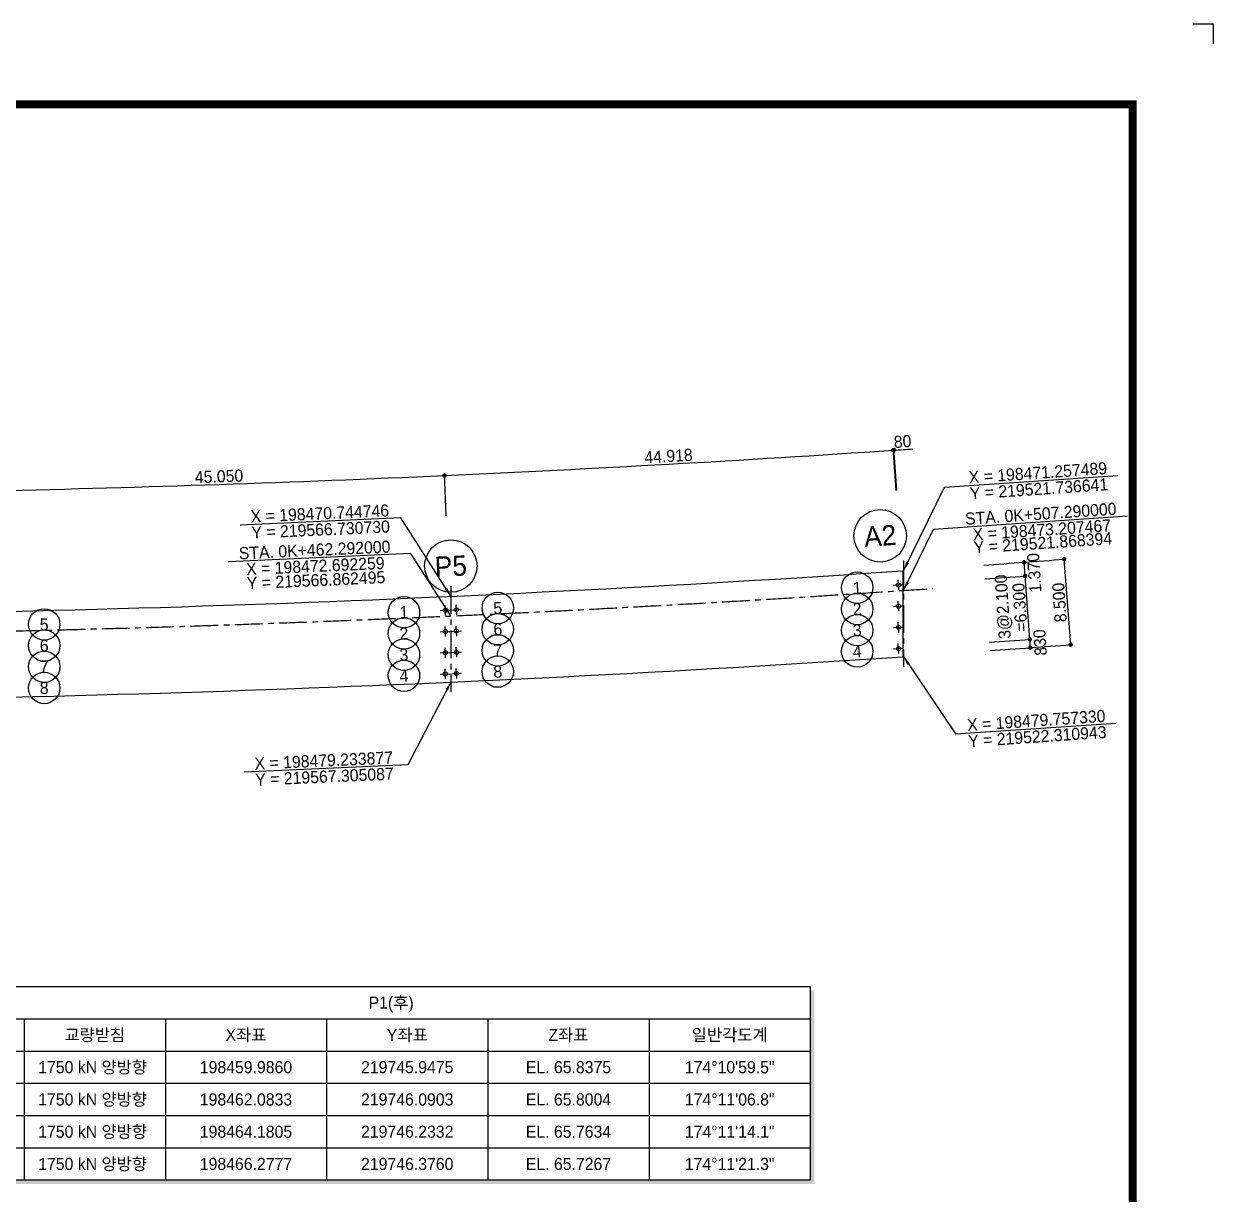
# Model space of a CAD drawing. Header units: feet. Extents: x 0 to 336400, y 0 to 237600.
# Drawn here: x 218373 to 336400, y 121511 to 237600 of the extents above; entities that cross this region are included whole.
import ezdxf
from ezdxf.enums import TextEntityAlignment as Align

# ---------------------------------------------------------------- set-up
doc = ezdxf.new("R2010")
doc.units = ezdxf.units.FT
doc.header["$LTSCALE"] = 2200
doc.header["$MEASUREMENT"] = 0
doc.linetypes.add('A-CENTR01', pattern=[2, 1.25, -0.25, 0.25, -0.25])
for name, color, linetype in [('CS-CNTL', 1, 'A-CENTR01'), ('CS-CONC-MAJR', 4, 'CONTINUOUS'), ('CS-DIML', 1, 'CONTINUOUS'), ('CS-DIMT', 3, 'CONTINUOUS'), ('CS-LEAL', 1, 'CONTINUOUS'), ('CS-LEAT', 3, 'CONTINUOUS'), ('CS-SYMB', 3, 'CONTINUOUS'), ('CS-TABL-LIN1', 4, 'CONTINUOUS'), ('CS-TABL-LIN2', 1, 'CONTINUOUS'), ('CS-TABL-TEX2', 3, 'CONTINUOUS'), ('CS-TEXT', 3, 'CONTINUOUS'), ('CX-BORD', 3, 'CONTINUOUS'), ('CX-BORD-LIN1', 4, 'CONTINUOUS'), ('CX-BORD-LIN2', 3, 'CONTINUOUS'), ('CX-BORD-TEX2', 7, 'CONTINUOUS'), ('CX-BORD-TEX3', 6, 'CONTINUOUS'), ('CX-MISC', 2, 'CONTINUOUS')]:
    doc.layers.add(name, color=color, linetype=linetype)
doc.styles.add('A_STANDARD', font='')
doc.styles.add('TB_TEXT', font='')
doc.styles.add('TB_WBTXT', font='')
doc.styles.add('TB_WMTXT', font='')
doc.styles.get('A_STANDARD').set_extended_font_data('Dotum')
doc.styles.get('TB_TEXT').set_extended_font_data('DotumChe')
doc.styles.get('TB_WBTXT').set_extended_font_data('Dotum')
doc.styles.get('TB_WMTXT').set_extended_font_data('DotumChe')

# ---------------------------------------------------------------- blocks, each defined once
blk = doc.blocks.new('CXBLKA1')
at = {"layer": 'CX-BORD-LIN1', "const_width": 2}
blk.add_lwpolyline([(796, 0), (0, 0), (0, 554), (796, 554)], close=True, dxfattribs=at)
at = {"layer": 'CX-MISC'}
blk.add_line((811, 574), (816, 574), dxfattribs=at)
blk.add_lwpolyline([(811, 574), (816, 574), (816, 569)], dxfattribs=at)
at = {"layer": 'CX-BORD-LIN1', "style": 'TB_TEXT'}
for tag, height, p in [('TR_RNUM5', 3, (285.11, 32.64)), ('TR_RDAT5', 3.5, (317.5, 33)), ('TR_DGN5', 3.5, (451.12, 33)), ('TR_CHK5', 3.5, (491.12, 33)), ('TR_APP5', 3.5, (531.12, 33)), ('TR_RNUM4', 3, (285.11, 26.64)), ('TR_RDAT4', 3.5, (317.5, 27)), ('TR_DGN4', 3.5, (451.12, 27)), ('TR_CHK4', 3.5, (491.12, 27)), ('TR_APP4', 3.5, (531.12, 27)), ('TR_RNUM3', 3, (285.11, 20.64)), ('TR_RDAT3', 3.5, (317.5, 21)), ('TR_DGN3', 3.5, (451.12, 21)), ('TR_CHK3', 3.5, (491.12, 21)), ('TR_APP3', 3.5, (531.12, 21)), ('TR_RNUM2', 3, (285.11, 14.64)), ('TR_RDAT2', 3.5, (317.5, 15)), ('TR_DGN2', 3.5, (451.12, 15)), ('TR_CHK2', 3.5, (491.12, 15)), ('TR_APP2', 3.5, (531.12, 15)), ('TR_RNUM1', 3, (285.11, 8.64)), ('TR_RDAT1', 3.5, (317.5, 9)), ('TR_DGN1', 3.5, (451.12, 9)), ('TR_CHK1', 3.5, (491.12, 9)), ('TR_APP1', 3.5, (531.12, 9))]:
    blk.add_attdef(tag, text='', height=height, dxfattribs=at).set_placement(p, align=Align.MIDDLE_CENTER)
for tag, p in [('TR_RCON5', (342.3, 33)), ('TR_RCON4', (342.3, 27)), ('TR_RCON3', (342.3, 21)), ('TR_RCON2', (342.3, 15)), ('TR_RCON1', (342.3, 9))]:
    blk.add_attdef(tag, text='', height=3.5, dxfattribs=at).set_placement(p, align=Align.MIDDLE_LEFT)
at = {"layer": 'CX-BORD-LIN2', "style": 'TB_TEXT'}
blk.add_attdef('TD_VERSION', text='', height=3, rotation=90, dxfattribs=at).set_placement((800.5, 48.01), align=Align.MIDDLE_CENTER)
at = {"layer": 'CX-BORD-TEX2', "style": 'TB_WMTXT'}
for tag, height, p in [('TB_CNAME', 5, (15.34, 531.83)), ('TB_CSCOP', 4, (16.63, 523.83))]:
    blk.add_attdef(tag, text='', height=height, dxfattribs=at).set_placement(p, align=Align.BOTTOM_LEFT)
at = {"layer": 'CX-BORD-TEX2', "style": 'TB_WBTXT'}
for tag, height, p in [('TB_MTITIL', 10, (398, 533.33)), ('TB_STITL', 7, (398, 518.33))]:
    blk.add_attdef(tag, text='', height=height, dxfattribs=at).set_placement(p, align=Align.MIDDLE_CENTER)
at = {"layer": 'CX-BORD-TEX3', "style": 'TB_TEXT'}
for tag, height, p in [('TD_LNDST', 4.5, (215, 31.5)), ('TD_DSECT', 4.5, (605.5, 31.5)), ('TD_DDIST', 4.5, (654.5, 31.5)), ('TD_DNAME_TOP', 4.5, (755, 27.96)), ('TD_CSECT', 4.5, (605.5, 22.5)), ('TD_CDIST', 4.5, (654.5, 22.5)), ('TD_DNAME_MAIN', 4.5, (755, 21.47)), ('TD_CCOMP', 4.5, (215, 13.59)), ('TD_HSCAL', 4.5, (620.88, 13.75)), ('TD_VSCAL', 4.5, (656.86, 13.75)), ('TD_DNAME_BOT', 3, (755, 15.25)), ('TD_FIELD', 4.5, (180, 5.13)), ('TD_CSTEP', 4.5, (250.74, 5.13)), ('TD_DWGCODE', 4.5, (637, 4.79)), ('TD_DWGNO', 4.5, (755, 5))]:
    blk.add_attdef(tag, text='', height=height, dxfattribs=at).set_placement(p, align=Align.MIDDLE_CENTER)
for tag, height, width, p in [('TD_DCOMP', 4.5, 0.95, (215, 22.59)), ('TD_CNAME', 5, 0.78, (65, 7.6))]:
    blk.add_attdef(tag, text='', height=height, dxfattribs=dict(at, width=width)).set_placement(p, align=Align.MIDDLE_CENTER)

msp = doc.modelspace()

# ---------------------------------------------------------------- linework, layer by layer
at = {"layer": 'CS-CNTL'}
for p, q in [((305673, 184352), (305676, 173829)), ((260748, 181816), (260750, 171305))]:
    msp.add_line(p, q, dxfattribs=at)
msp.add_arc((170632, 2176831), 2000000, 266.04387, 273.955271, dxfattribs=at)
msp.add_arc((170632, 2176831), 2000000, 266.04387, 273.955271, dxfattribs=at)
at = {"layer": 'CS-CONC-MAJR'}
msp.add_line((305594, 183345), (305596, 174826), dxfattribs=at)
for radius, start, end in [(1998050, 270.004013, 273.873092), (2006550, 270.004003, 273.856736)]:
    msp.add_arc((170632, 2176831), radius, start, end, dxfattribs=at)
at = {"layer": 'CS-DIML'}
for p, q in [((304923, 191318), (304639, 195508)), ((305002, 191323), (304719, 195513)), ((260300, 188803), (260111, 192998)), ((317733, 182830), (317632, 184196)), ((317733, 182830), (317632, 184196)), ((322259, 176019), (321617, 184494)), ((322259, 176019), (321617, 184494)), ((318196, 176547), (317733, 182830)), ((318196, 176547), (317733, 182830)), ((318257, 175719), (318196, 176547)), ((318257, 175719), (318196, 176547))]:
    msp.add_line(p, q, dxfattribs=at)
at = {"layer": 'CS-DIML', "const_width": 220}
for points in [[(304543, 195301, 1), (304763, 195316, 1)], [(304543, 195301, 1), (304763, 195316, 1)], [(304622, 195306, 1), (304842, 195321, 1)], [(260010, 192791, 1), (260229, 192806, 1)], [(260010, 192791, 1), (260229, 192806, 1)], [(317522, 184189, 1), (317741, 184204, 1)], [(317522, 184189, 1), (317741, 184204, 1)], [(321507, 184487, 1), (321726, 184502, 1)], [(321507, 184487, 1), (321726, 184502, 1)], [(317623, 182823, 1), (317842, 182837, 1)], [(317623, 182823, 1), (317842, 182837, 1)], [(317623, 182823, 1), (317842, 182837, 1)], [(317623, 182823, 1), (317842, 182837, 1)], [(318086, 176540, 1), (318306, 176554, 1)], [(318086, 176540, 1), (318306, 176554, 1)], [(318086, 176540, 1), (318306, 176554, 1)], [(318086, 176540, 1), (318306, 176554, 1)], [(318147, 175712, 1), (318367, 175727, 1)], [(322149, 176011, 1), (322369, 176026, 1)], [(322149, 176011, 1), (322369, 176026, 1)]]:
    msp.add_lwpolyline(points, format="xyb", close=True, dxfattribs=at)
at = {"layer": 'CS-DIML'}
for radius, start, end in [(1986050, 272.582521, 273.869327), (1986050, 273.869327, 273.925625), (1986050, 271.291934, 272.582521), (1998050, 274.104569, 274.219161), (1998050, 274.104569, 274.219161), (1998050, 274.219161, 274.333752), (1998050, 274.219161, 274.333752), (1999420, 274.104569, 274.219161), (1999420, 274.104569, 274.219161), (2005720, 274.104569, 274.219161), (2005720, 274.104569, 274.219161), (2006550, 274.219161, 274.333752), (2006550, 274.219161, 274.333752), (2006550, 274.104569, 274.219161), (2006550, 274.104569, 274.219161)]:
    msp.add_arc((170632, 2176831), radius, start, end, dxfattribs=at)
at = {"layer": 'CS-LEAL'}
for p, q in [((309741, 191644), (326922, 192806)), ((305673, 183350), (309741, 191644)), ((255773, 188598), (239845, 187880)), ((260748, 180815), (255773, 188598)), ((308660, 187483), (327903, 188785)), ((305674, 181396), (308660, 187483)), ((256794, 185051), (238694, 184234)), ((260748, 178863), (256794, 185051)), ((305676, 174831), (310824, 167161)), ((260750, 172306), (256496, 164106)), ((310824, 167161), (326764, 168240)), ((256496, 164106), (240228, 163372))]:
    msp.add_line(p, q, dxfattribs=at)
for points in [[(305673, 183350), (306193, 184076), (305673, 183350), (305929, 184205)], [(305674, 181396), (306193, 182121), (305674, 181396), (305930, 182250)], [(260748, 180815), (260398, 181635), (260748, 180815), (260150, 181477)], [(260748, 178863), (260398, 179683), (260748, 178863), (260151, 179525)], [(305676, 174831), (306045, 174019), (305676, 174831), (306288, 174182)], [(260750, 172306), (260214, 171592), (260750, 172306), (260475, 171457)]]:
    msp.add_solid(points, dxfattribs=at)
at = {"layer": 'CS-SYMB'}
for p, q in [((304673, 181915), (305672, 181971)), ((305201, 181444), (305144, 182442)), ((259701, 179402), (260700, 179436)), ((260218, 178919), (260184, 179918)), ((260805, 179440), (261803, 179497)), ((261332, 178969), (261276, 179968)), ((304674, 179810), (305672, 179867)), ((305201, 179339), (305145, 180338)), ((305202, 177234), (305145, 178233)), ((259701, 177300), (260701, 177333)), ((260218, 176817), (260184, 177816)), ((260805, 177338), (261804, 177394)), ((261333, 176867), (261276, 177865)), ((304674, 177706), (305673, 177762)), ((305202, 175130), (305146, 176128)), ((259701, 175198), (260701, 175231)), ((260218, 174715), (260184, 175714)), ((260806, 175236), (261804, 175292)), ((261333, 174765), (261277, 175763)), ((304675, 175601), (305673, 175657)), ((260218, 172613), (260184, 173612)), ((261333, 172663), (261277, 173661)), ((259702, 173096), (260701, 173129)), ((260806, 173134), (261804, 173190))]:
    msp.add_line(p, q, dxfattribs=at)
for centre in [(305173, 181943), (260201, 179419), (261304, 179468), (305173, 179838), (260201, 177317), (261304, 177366), (305174, 177734), (260201, 175214), (261305, 175264), (305174, 175629), (260201, 173112), (261305, 173162)]:
    msp.add_circle(centre, 200, dxfattribs=at)
for points in [[(304673, 181915), (304826, 181874), (304673, 181915), (304820, 181973)], [(305144, 182442), (305103, 182290), (305144, 182442), (305203, 182295)], [(305672, 181971), (305525, 181913), (305672, 181971), (305519, 182013)], [(305201, 181444), (305142, 181591), (305201, 181444), (305242, 181597)], [(259701, 179402), (259853, 179357), (259701, 179402), (259849, 179457)], [(260184, 179918), (260139, 179767), (260184, 179918), (260239, 179770)], [(260700, 179436), (260552, 179381), (260700, 179436), (260549, 179480)], [(260805, 179440), (260958, 179399), (260805, 179440), (260952, 179499)], [(261276, 179968), (261235, 179815), (261276, 179968), (261334, 179821)], [(261803, 179497), (261657, 179438), (261803, 179497), (261651, 179538)], [(304674, 179810), (304826, 179769), (304674, 179810), (304821, 179869)], [(305145, 180338), (305103, 180185), (305145, 180338), (305203, 180191)], [(305201, 179339), (305143, 179486), (305201, 179339), (305243, 179492)], [(305672, 179867), (305525, 179808), (305672, 179867), (305520, 179908)], [(260218, 178919), (260163, 179067), (260218, 178919), (260262, 179071)], [(261332, 178969), (261274, 179116), (261332, 178969), (261374, 179122)], [(305145, 178233), (305104, 178080), (305145, 178233), (305204, 178086)], [(259701, 177300), (259853, 177255), (259701, 177300), (259849, 177355)], [(260184, 177816), (260139, 177665), (260184, 177816), (260239, 177668)], [(260701, 177333), (260552, 177278), (260701, 177333), (260549, 177378)], [(260805, 177338), (260958, 177297), (260805, 177338), (260952, 177397)], [(261276, 177865), (261235, 177713), (261276, 177865), (261335, 177719)], [(261804, 177394), (261657, 177336), (261804, 177394), (261651, 177436)], [(304674, 177706), (304827, 177664), (304674, 177706), (304821, 177764)], [(305202, 177234), (305143, 177381), (305202, 177234), (305243, 177387)], [(305673, 177762), (305526, 177703), (305673, 177762), (305520, 177803)], [(260218, 176817), (260163, 176965), (260218, 176817), (260263, 176968)], [(261333, 176867), (261274, 177014), (261333, 176867), (261374, 177020)], [(305146, 176128), (305104, 175976), (305146, 176128), (305204, 175981)], [(259701, 175198), (259853, 175153), (259701, 175198), (259850, 175253)], [(260184, 175714), (260139, 175563), (260184, 175714), (260239, 175566)], [(260218, 174715), (260163, 174863), (260218, 174715), (260263, 174866)], [(260701, 175231), (260553, 175176), (260701, 175231), (260549, 175276)], [(260806, 175236), (260958, 175195), (260806, 175236), (260952, 175294)], [(261277, 175763), (261235, 175611), (261277, 175763), (261335, 175616)], [(261333, 174765), (261274, 174912), (261333, 174765), (261374, 174918)], [(261804, 175292), (261657, 175234), (261804, 175292), (261651, 175334)], [(304675, 175601), (304827, 175559), (304675, 175601), (304822, 175659)], [(305202, 175130), (305144, 175277), (305202, 175130), (305244, 175282)], [(305673, 175657), (305526, 175599), (305673, 175657), (305521, 175699)], [(260184, 173612), (260140, 173460), (260184, 173612), (260239, 173464)], [(261277, 173661), (261235, 173509), (261277, 173661), (261335, 173514)], [(259702, 173096), (259853, 173051), (259702, 173096), (259850, 173151)], [(260218, 172613), (260163, 172761), (260218, 172613), (260263, 172764)], [(260701, 173129), (260553, 173074), (260701, 173129), (260549, 173174)], [(260806, 173134), (260958, 173092), (260806, 173134), (260953, 173192)], [(261333, 172663), (261275, 172810), (261333, 172663), (261375, 172815)], [(261804, 173190), (261657, 173132), (261804, 173190), (261652, 173232)]]:
    msp.add_solid(points, dxfattribs=at)
at = {"layer": 'CS-TABL-LIN1'}
msp.add_line((46821, 138911), (296421, 138911), dxfattribs=at)
msp.add_lwpolyline([(46821, 142111), (296421, 142111), (296421, 122911), (46821, 122911)], close=True, dxfattribs=at)
for points in [[(296421, 141711), (296821, 141711), (296421, 122911), (296821, 122911)], [(47221, 122911), (296821, 122911), (47221, 122511), (296821, 122511)]]:
    msp.add_solid(points, dxfattribs=at)
at = {"layer": 'CS-TABL-LIN2'}
for p, q in [((218421, 138911), (218421, 122911)), ((232421, 138911), (232421, 122911)), ((248421, 138911), (248421, 122911)), ((264421, 138911), (264421, 122911)), ((280421, 138911), (280421, 122911)), ((46821, 135711), (296421, 135711)), ((46821, 132511), (296421, 132511)), ((46821, 129311), (296421, 129311)), ((46821, 126111), (296421, 126111))]:
    msp.add_line(p, q, dxfattribs=at)
at = {"layer": 'CS-TEXT'}
for centre, radius in [((303353, 186816), 2600), ((260747, 183816), 2600), ((301072, 181666), 1560), ((256095, 179233), 1560), ((265410, 179654), 1560), ((301072, 179561), 1560), ((220397, 178025), 1560), ((256095, 177131), 1560), ((265410, 177551), 1560), ((301073, 177456), 1560), ((220397, 175925), 1560), ((256095, 175029), 1560), ((265411, 175449), 1560), ((301073, 175351), 1560), ((220397, 173824), 1560), ((265411, 173347), 1560), ((256095, 172927), 1560), ((220397, 171724), 1560)]:
    msp.add_circle(centre, radius, dxfattribs=at)

# ---------------------------------------------------------------- block references
at = {"layer": 'CX-BORD', "xscale": 400, "yscale": 400, "zscale": 400}
msp.add_blockref('CXBLKA1', (10000, 8000), dxfattribs=at)

# ---------------------------------------------------------------- texts
at = {"layer": 'CS-DIMT', "style": 'A_STANDARD'}
for s, rotation, p in [('80', 363.89748, (305613, 195574)), ('44.918', 363.22592, (282382, 194128)), ('45.050', 361.93723, (237763, 192116)), ('1.370', 453.87539, (319234, 183180)), ('3@2.100', 453.87539, (316106, 179816)), ('=6.300', 453.87539, (317812, 179753)), ('8.500', 453.87539, (321738, 180241)), ('8.500', 453.87539, (321738, 180241)), ('830', 453.87539, (319810, 176271))]:
    msp.add_text(s, height=1200, rotation=rotation, dxfattribs=at).set_placement(p, align=Align.CENTER)
at = {"layer": 'CS-LEAT', "style": 'A_STANDARD'}
for s, rotation, p in [('X = 198471.257489', 3.87162, (319040, 192474)), ('Y = 219521.736641', 363.87162, (319148, 190877)), ('STA. 0K+507.290000', 363.87162, (319325, 188405)), ('X = 198470.744746', 2.58252, (247781, 188438)), ('Y = 219566.730730', 362.58252, (247853, 186840)), ('X = 198473.207467', 363.87162, (319433, 186809)), ('Y = 219521.868394', 363.87162, (319540, 185518)), ('STA. 0K+462.292000', 362.58252, (247258, 184821)), ('X = 198472.692259', 362.58252, (247330, 183222)), ('Y = 219566.862495', 362.58252, (247402, 181820)), ('X = 198479.757330', 3.87162, (318879, 167907)), ('Y = 219522.310943', 363.87162, (318987, 166310)), ('X = 198479.233877', 2.58252, (248164, 163931)), ('Y = 219567.305087', 362.58252, (248236, 162332))]:
    msp.add_text(s, height=1200, rotation=rotation, dxfattribs=at).set_placement(p, align=Align.CENTER)
at = {"layer": 'CS-TABL-TEX2', "style": 'A_STANDARD'}
for s, p in [('P1(후)', (254821, 140511)), ('교량받침', (225421, 137311)), ('X좌표', (240421, 137311)), ('Y좌표', (256421, 137311)), ('Z좌표', (272421, 137311)), ('일반각도계', (288421, 137311)), ('1750 kN 양방향 ', (225421, 134111)), ('198459.9860', (240421, 134111)), ('219745.9475', (256421, 134111)), ('EL. 65.8375', (272421, 134111)), ('174°10\'59.5"', (288421, 134111)), ('1750 kN 양방향 ', (225421, 130911)), ('198462.0833', (240421, 130911)), ('219746.0903', (256421, 130911)), ('EL. 65.8004', (272421, 130911)), ('174°11\'06.8"', (288421, 130911)), ('1750 kN 양방향 ', (225421, 127711)), ('198464.1805', (240421, 127711)), ('219746.2332', (256421, 127711)), ('EL. 65.7634', (272421, 127711)), ('174°11\'14.1"', (288421, 127711)), ('1750 kN 양방향 ', (225421, 124511)), ('198466.2777', (240421, 124511)), ('219746.3760', (256421, 124511)), ('EL. 65.7267', (272421, 124511)), ('174°11\'21.3"', (288421, 124511))]:
    msp.add_text(s, height=1200, dxfattribs=at).set_placement(p, align=Align.MIDDLE_CENTER)
at = {"layer": 'CS-TEXT', "style": 'A_STANDARD'}
for s, height, rotation, p in [('A2', 2000, 363.87162, (303420, 185818)), ('P5', 2000, 362.58252, (260792, 182817)), ('1', 1200, 363.87162, (301112, 181067)), ('1', 1200, 362.58252, (256122, 178634)), ('5', 1200, 362.58252, (265437, 179054)), ('2', 1200, 363.87162, (301113, 178962)), ('5', 1200, 361.29193, (220410, 177426)), ('2', 1200, 362.58252, (256122, 176532)), ('6', 1200, 362.58252, (265437, 176952)), ('3', 1200, 363.87162, (301113, 176858)), ('6', 1200, 361.29193, (220410, 175325)), ('7', 1200, 362.58252, (265438, 174850)), ('4', 1200, 363.87162, (301114, 174753)), ('3', 1200, 362.58252, (256122, 174430)), ('7', 1200, 361.29193, (220410, 173224)), ('4', 1200, 362.58252, (256123, 172328)), ('8', 1200, 362.58252, (265438, 172748)), ('8', 1200, 361.29193, (220410, 171124))]:
    msp.add_text(s, height=height, rotation=rotation, dxfattribs=at).set_placement(p, align=Align.CENTER)

doc.saveas('drawing.dxf')
